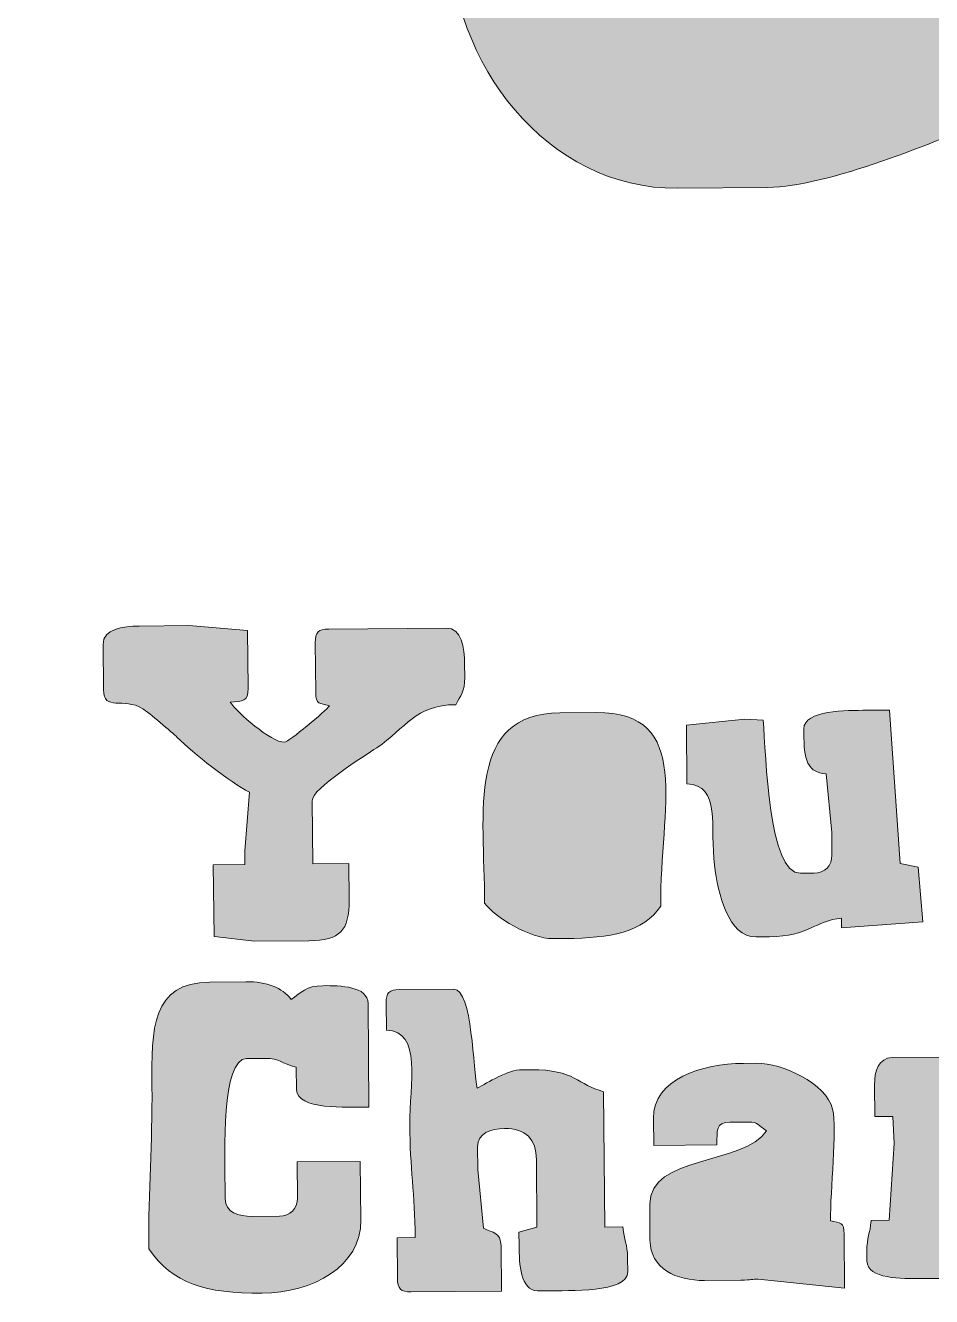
# Model space of a CAD drawing. Header units: inches. Extents: x -95 to 257, y 22 to 319.
# Drawn here: x 48.13 to 52.75, y 117.69 to 124.17 of the extents above; entities that cross this region are included whole.
import ezdxf

# ---------------------------------------------------------------- set-up
doc = ezdxf.new("R2010")
doc.units = ezdxf.units.IN
doc.header["$MEASUREMENT"] = 0
doc.layers.add('engrave', color=7, linetype='Continuous')

# ---------------------------------------------------------------- blocks, each defined once
blk = doc.blocks.new('block 12')
at = {"layer": 'engrave', "true_color": 0xffffff}
h = blk.add_hatch(color=7, dxfattribs=at)
edge = h.paths.add_edge_path()
edge.add_spline(control_points=[(53.9142, 134.7146), (53.9142, 134.7146), (53.8927, 134.5306), (53.8927, 134.5306), (53.8293, 134.5317), (52.9187, 134.9272), (52.7446, 134.9888), (52.3291, 135.1359), (51.9047, 135.2283), (51.3536, 135.2234), (50.9764, 135.2203), (50.6333, 135.0994), (50.4402, 134.9117), (50.2584, 134.7336), (50.0478, 134.4073), (50.0505, 134.0614), (50.0505, 134.0614), (50.0534, 133.7159), (50.0534, 133.7159), (50.0572, 133.2787), (50.2124, 132.7781), (50.3473, 132.4588), (50.4376, 132.2458), (50.4862, 132.1046), (50.5792, 131.9051), (50.636, 131.7818), (50.805, 131.4886), (50.8329, 131.3735), (50.5449, 131.3467), (49.368, 130.7607), (49.1541, 130.6036), (48.7522, 130.3097), (48.1282, 129.8539), (48.1338, 129.1859), (48.1338, 129.1859), (48.1349, 129.0708), (48.1349, 129.0708), (48.1368, 128.8355), (48.3872, 128.4276), (48.5147, 128.2964), (48.725, 128.08), (48.9047, 127.9371), (49.1629, 127.771), (49.5231, 127.5398), (50.3342, 127.1709), (50.8, 127.0668), (50.7914, 126.9549), (50.5315, 126.2007), (50.4719, 126.0188), (50.3737, 125.7191), (50.2856, 125.1924), (50.2889, 124.8051), (50.2889, 124.8051), (50.2901, 124.6439), (50.2901, 124.6439), (50.2958, 123.9738), (50.7897, 123.3358), (51.4525, 123.341), (51.4525, 123.341), (51.9131, 123.3451), (51.9131, 123.3451), (52.2192, 123.3475), (52.7887, 123.5842), (53.0267, 123.6886), (53.1821, 123.7568), (53.9579, 124.1647), (53.9914, 124.1637), (53.9914, 124.1637), (54.0336, 124.0489), (54.0336, 124.0489), (54.0336, 124.0489), (54.1138, 123.7916), (54.1138, 123.7916), (54.1138, 123.7916), (54.1431, 123.8012), (54.1431, 123.8012), (54.1455, 123.526), (54.71, 122.4886), (54.8561, 122.273), (55.0769, 121.9481), (55.6269, 121.3032), (56.1215, 121.3073), (56.1215, 121.3073), (56.3287, 121.309), (56.3287, 121.309), (57.356, 121.318), (58.1987, 123.1632), (58.4014, 124.0668), (58.6362, 124.0141), (59.0992, 123.7309), (59.4038, 123.6465), (59.6815, 123.5697), (60.2396, 123.3685), (60.5488, 123.3713), (60.5488, 123.3713), (60.9865, 123.3744), (60.9865, 123.3744), (61.2998, 123.3775), (61.614, 123.4932), (61.7842, 123.6403), (62.0991, 123.9132), (62.0145, 124.0017), (62.1971, 124.2832), (62.1971, 124.2832), (62.2201, 124.5595), (62.2201, 124.5595), (62.2201, 124.5595), (62.2169, 124.9509), (62.2169, 124.9509), (62.2139, 125.3036), (62.035, 125.8845), (61.934, 126.1498), (61.8758, 126.3027), (61.5282, 127.1195), (61.4386, 127.1554), (61.4386, 127.1554), (61.4381, 127.2243), (61.4381, 127.2243), (61.7613, 127.2542), (62.8273, 127.7969), (63.0759, 127.9657), (63.3517, 128.1531), (63.5086, 128.2702), (63.7363, 128.5041), (63.8657, 128.6368), (64.1398, 129.0633), (64.138, 129.2965), (64.138, 129.2965), (64.1368, 129.434), (64.1368, 129.434), (64.1308, 130.1636), (63.3736, 130.6728), (62.8883, 130.9515), (62.6325, 131.0986), (62.227, 131.2819), (61.9327, 131.3735), (61.8166, 131.4094), (60.9053, 131.6871), (60.8709, 131.7101), (60.8709, 131.7101), (60.7326, 131.7091), (60.7326, 131.7091), (60.7196, 131.7277), (60.6862, 131.7656), (60.686, 131.778), (60.6855, 131.8176), (60.9076, 132.2779), (60.9437, 132.3695), (61.0278, 132.5831), (61.0988, 132.8005), (61.1794, 133.0058), (61.2634, 133.2205), (61.4953, 134.1448), (61.4931, 134.4097), (61.4931, 134.4097), (61.4889, 134.9392), (61.4889, 134.9392), (61.4884, 134.9844), (61.3894, 135.3581), (61.3701, 135.3991), (61.3024, 135.5438), (61.2333, 135.6455), (61.1324, 135.7616), (60.9532, 135.9676), (60.6802, 136.1302), (60.3043, 136.1271), (60.3043, 136.1271), (59.9588, 136.124), (59.9588, 136.124), (59.6909, 136.1219), (59.4985, 136.0051), (59.2922, 136.0038), (59.2084, 135.9466), (58.7251, 135.7788), (58.584, 135.7178), (58.4242, 135.6486), (58.0567, 135.4043), (57.9157, 135.3702), (57.8399, 135.6837), (57.418, 136.3217), (57.2382, 136.5622), (57.032, 136.8382), (56.5488, 137.2936), (56.0805, 137.2895), (56.0805, 137.2895), (55.8273, 137.2874), (55.8273, 137.2874), (55.6379, 137.2857), (55.2276, 137.0035), (55.1102, 136.8957), (54.9327, 136.7331), (54.7408, 136.4788), (54.6101, 136.2687), (54.4664, 136.0375), (54.3326, 135.7809), (54.233, 135.5201), (54.1834, 135.3905), (53.9628, 134.789), (53.9142, 134.7146)], knot_values=[0, 0, 0, 0, 1, 1, 1, 2, 2, 2, 3, 3, 3, 4, 4, 4, 5, 5, 5, 6, 6, 6, 7, 7, 7, 8, 8, 8, 9, 9, 9, 10, 10, 10, 11, 11, 11, 12, 12, 12, 13, 13, 13, 14, 14, 14, 15, 15, 15, 16, 16, 16, 17, 17, 17, 18, 18, 18, 19, 19, 19, 20, 20, 20, 21, 21, 21, 22, 22, 22, 23, 23, 23, 24, 24, 24, 25, 25, 25, 26, 26, 26, 27, 27, 27, 28, 28, 28, 29, 29, 29, 30, 30, 30, 31, 31, 31, 32, 32, 32, 33, 33, 33, 34, 34, 34, 35, 35, 35, 36, 36, 36, 37, 37, 37, 38, 38, 38, 39, 39, 39, 40, 40, 40, 41, 41, 41, 42, 42, 42, 43, 43, 43, 44, 44, 44, 45, 45, 45, 46, 46, 46, 47, 47, 47, 48, 48, 48, 49, 49, 49, 50, 50, 50, 51, 51, 51, 52, 52, 52, 53, 53, 53, 54, 54, 54, 55, 55, 55, 56, 56, 56, 57, 57, 57, 58, 58, 58, 59, 59, 59, 60, 60, 60, 61, 61, 61, 62, 62, 62, 63, 63, 63, 64, 64, 64, 65, 65, 65, 66, 66, 66, 66], degree=3, periodic=1)
h = blk.add_hatch(color=7, dxfattribs=at)
edge = h.paths.add_edge_path()
edge.add_spline(control_points=[(48.5242, 121.0138), (48.5242, 121.0138), (48.5262, 120.7837), (48.5262, 120.7837), (48.5271, 120.6683), (48.6275, 120.7485), (48.7264, 120.6858), (48.7531, 120.6686), (48.8775, 120.5642), (48.9026, 120.5398), (48.9863, 120.4578), (49.1675, 120.312), (49.2709, 120.2597), (49.2709, 120.2597), (49.2471, 119.9603), (49.2471, 119.9603), (49.2471, 119.9603), (49.2475, 119.8914), (49.2475, 119.8914), (49.2475, 119.8914), (49.0862, 119.89), (49.0862, 119.89), (49.0862, 119.89), (49.0899, 119.5245), (49.0899, 119.5245), (49.0899, 119.5245), (49.2969, 119.5004), (49.2969, 119.5004), (49.2969, 119.5004), (49.5732, 119.5024), (49.5732, 119.5024), (49.7327, 119.5042), (49.7797, 119.5517), (49.7785, 119.7116), (49.7785, 119.7116), (49.777, 119.8955), (49.777, 119.8955), (49.777, 119.8955), (49.593, 119.8941), (49.593, 119.8941), (49.593, 119.8941), (49.5901, 120.2166), (49.5901, 120.2166), (49.5897, 120.2793), (49.8559, 120.4436), (49.9196, 120.4864), (50.0712, 120.5894), (50.1137, 120.7048), (50.323, 120.7065), (50.3466, 120.752), (50.3687, 120.7744), (50.368, 120.8446), (50.368, 120.8446), (50.3673, 120.9142), (50.3673, 120.9142), (50.3668, 120.9959), (50.3545, 121.0982), (50.2738, 121.0972), (50.2738, 121.0972), (49.675, 121.0924), (49.675, 121.0924), (49.6219, 121.092), (49.6061, 121.0762), (49.6064, 121.0228), (49.6064, 121.0228), (49.6085, 120.7695), (49.6085, 120.7695), (49.609, 120.7058), (49.6269, 120.7144), (49.6784, 120.7013), (49.6614, 120.6758), (49.4692, 120.515), (49.4495, 120.5146), (49.3811, 120.5143), (49.2078, 120.6665), (49.1717, 120.7199), (49.2366, 120.7258), (49.2635, 120.7199), (49.2631, 120.7899), (49.2631, 120.7899), (49.2604, 121.0855), (49.2604, 121.0855), (49.2604, 121.0855), (48.961, 121.1096), (48.961, 121.1096), (48.961, 121.1096), (48.7078, 121.1072), (48.7078, 121.1072), (48.6258, 121.1068), (48.5237, 121.0948), (48.5242, 121.0138)], knot_values=[0, 0, 0, 0, 1, 1, 1, 2, 2, 2, 3, 3, 3, 4, 4, 4, 5, 5, 5, 6, 6, 6, 7, 7, 7, 8, 8, 8, 9, 9, 9, 10, 10, 10, 11, 11, 11, 12, 12, 12, 13, 13, 13, 14, 14, 14, 15, 15, 15, 16, 16, 16, 17, 17, 17, 18, 18, 18, 19, 19, 19, 20, 20, 20, 21, 21, 21, 22, 22, 22, 23, 23, 23, 24, 24, 24, 25, 25, 25, 26, 26, 26, 27, 27, 27, 28, 28, 28, 29, 29, 29, 30, 30, 30, 30], degree=3, periodic=1)
h = blk.add_hatch(color=7, dxfattribs=at)
edge = h.paths.add_edge_path()
edge.add_spline(control_points=[(50.4698, 119.6947), (50.5185, 119.623), (50.7051, 119.5121), (50.8167, 119.5128), (50.8167, 119.5128), (50.8858, 119.5138), (50.8858, 119.5138), (51.1052, 119.5152), (51.2799, 119.5448), (51.3679, 119.6788), (51.3638, 120.1801), (51.5373, 120.6703), (51.0374, 120.6662), (51.0374, 120.6662), (50.8532, 120.6645), (50.8532, 120.6645), (50.3809, 120.661), (50.4657, 120.1715), (50.4698, 119.6947)], knot_values=[0, 0, 0, 0, 1, 1, 1, 2, 2, 2, 3, 3, 3, 4, 4, 4, 5, 5, 5, 6, 6, 6, 6], degree=3, periodic=1)
h = blk.add_hatch(color=7, dxfattribs=at)
edge = h.paths.add_edge_path()
edge.add_spline(control_points=[(52.0974, 120.5832), (52.0986, 120.4533), (52.0979, 120.3627), (52.2108, 120.353), (52.2108, 120.353), (52.2399, 120.055), (52.2399, 120.055), (52.2399, 120.055), (52.2407, 119.9396), (52.2407, 119.9396), (52.2414, 119.8859), (52.2035, 119.8469), (52.1496, 119.8466), (52.1496, 119.8466), (52.0804, 119.8463), (52.0804, 119.8463), (51.9141, 119.8445), (51.9062, 120.4474), (51.8897, 120.6276), (51.8897, 120.6276), (51.797, 120.6321), (51.797, 120.6321), (51.797, 120.6321), (51.4985, 120.6014), (51.4985, 120.6014), (51.4985, 120.6014), (51.5009, 120.302), (51.5009, 120.302), (51.6754, 120.2993), (51.6179, 120.0778), (51.6418, 119.8873), (51.6601, 119.7436), (51.7124, 119.5204), (51.853, 119.5217), (51.853, 119.5217), (51.9222, 119.5224), (51.9222, 119.5224), (52.1238, 119.5241), (52.1539, 119.6051), (52.2897, 119.6175), (52.2897, 119.6175), (52.2903, 119.5682), (52.2903, 119.5682), (52.2903, 119.5682), (52.7036, 119.5979), (52.7036, 119.5979), (52.7036, 119.5979), (52.6802, 119.8776), (52.6802, 119.8776), (52.6802, 119.8776), (52.5882, 119.8962), (52.5882, 119.8962), (52.5882, 119.8962), (52.5343, 120.6789), (52.5343, 120.6789), (52.5343, 120.6789), (52.4192, 120.6779), (52.4192, 120.6779), (52.3169, 120.6769), (52.0967, 120.6789), (52.0974, 120.5832)], knot_values=[0, 0, 0, 0, 1, 1, 1, 2, 2, 2, 3, 3, 3, 4, 4, 4, 5, 5, 5, 6, 6, 6, 7, 7, 7, 8, 8, 8, 9, 9, 9, 10, 10, 10, 11, 11, 11, 12, 12, 12, 13, 13, 13, 14, 14, 14, 15, 15, 15, 16, 16, 16, 17, 17, 17, 18, 18, 18, 19, 19, 19, 20, 20, 20, 20], degree=3, periodic=1)
h = blk.add_hatch(color=7, dxfattribs=at)
edge = h.paths.add_edge_path()
edge.add_spline(control_points=[(48.7572, 117.9301), (48.8776, 117.7534), (49.0466, 117.7027), (49.335, 117.7044), (49.5932, 117.7069), (49.8404, 117.8385), (49.8385, 118.0772), (49.8385, 118.0772), (49.8359, 118.3762), (49.8359, 118.3762), (49.8359, 118.3762), (49.5136, 118.3735), (49.5136, 118.3735), (49.5136, 118.3735), (49.515, 118.1895), (49.515, 118.1895), (49.5155, 118.1351), (49.4774, 118.0972), (49.4239, 118.0968), (49.4239, 118.0968), (49.2855, 118.0958), (49.2855, 118.0958), (49.2149, 118.0951), (49.147, 118.1158), (49.1465, 118.1864), (49.1465, 118.1864), (49.146, 118.256), (49.146, 118.256), (49.1448, 118.4103), (49.1267, 118.8999), (49.2559, 118.9013), (49.2559, 118.9013), (49.3477, 118.902), (49.3477, 118.902), (49.4314, 118.9026), (49.4289, 118.8758), (49.5095, 118.8575), (49.5095, 118.8575), (49.5103, 118.7418), (49.5103, 118.7418), (49.5114, 118.6401), (49.7666, 118.6525), (49.8796, 118.6532), (49.8796, 118.6532), (49.8752, 119.1827), (49.8752, 119.1827), (49.8743, 119.2702), (49.7346, 119.2737), (49.6442, 119.273), (49.5594, 119.2727), (49.5332, 119.2365), (49.4836, 119.2024), (49.4378, 119.264), (49.3594, 119.2937), (49.2526, 119.2933), (49.2526, 119.2933), (49.0682, 119.2913), (49.0682, 119.2913), (48.7703, 119.2885), (48.7708, 119.0542), (48.7734, 118.759), (48.776, 118.4603), (48.7546, 118.2377), (48.7572, 117.9301)], knot_values=[0, 0, 0, 0, 1, 1, 1, 2, 2, 2, 3, 3, 3, 4, 4, 4, 5, 5, 5, 6, 6, 6, 7, 7, 7, 8, 8, 8, 9, 9, 9, 10, 10, 10, 11, 11, 11, 12, 12, 12, 13, 13, 13, 14, 14, 14, 15, 15, 15, 16, 16, 16, 17, 17, 17, 18, 18, 18, 19, 19, 19, 20, 20, 20, 21, 21, 21, 21], degree=3, periodic=1)
h = blk.add_hatch(color=7, dxfattribs=at)
edge = h.paths.add_edge_path()
edge.add_spline(control_points=[(49.9673, 119.1834), (49.9673, 119.1834), (49.9685, 119.0456), (49.9685, 119.0456), (50.1537, 119.0425), (50.086, 118.769), (50.0876, 118.563), (50.0894, 118.3421), (50.1136, 118.2116), (50.1155, 117.9876), (50.1155, 117.9876), (50.0233, 117.9869), (50.0233, 117.9869), (50.0233, 117.9869), (50.025, 117.7795), (50.025, 117.7795), (50.0255, 117.7265), (50.0417, 117.7106), (50.0946, 117.711), (50.0946, 117.711), (50.5552, 117.7148), (50.5552, 117.7148), (50.5552, 117.7148), (50.5533, 117.9449), (50.5533, 117.9449), (50.5528, 118.0169), (50.5115, 118.0097), (50.4641, 118.0366), (50.4641, 118.0366), (50.435, 118.3352), (50.435, 118.3352), (50.435, 118.3352), (50.434, 118.4503), (50.434, 118.4503), (50.4333, 118.5213), (50.5008, 118.5433), (50.5716, 118.544), (50.6787, 118.545), (50.7332, 118.4916), (50.734, 118.3842), (50.734, 118.3842), (50.7357, 118.0414), (50.7357, 118.0414), (50.7357, 118.0414), (50.6448, 118.0148), (50.6448, 118.0148), (50.6448, 118.0148), (50.6455, 117.9456), (50.6455, 117.9456), (50.6462, 117.8557), (50.6522, 117.7155), (50.7394, 117.7165), (50.7394, 117.7165), (50.7854, 117.7168), (50.7854, 117.7168), (50.8982, 117.7175), (51.2001, 117.7058), (51.1993, 117.8123), (51.1993, 117.8123), (51.1988, 117.8812), (51.1988, 117.8812), (51.1981, 117.9608), (51.1809, 117.9704), (51.1745, 118.0421), (51.1745, 118.0421), (51.0823, 118.041), (51.0823, 118.041), (51.0823, 118.041), (51.0765, 118.7321), (51.0765, 118.7321), (50.9442, 118.7666), (50.9306, 118.8461), (50.707, 118.8444), (50.707, 118.8444), (50.661, 118.8441), (50.661, 118.8441), (50.5874, 118.8437), (50.486, 118.7793), (50.4314, 118.7497), (50.4112, 118.8344), (50.4081, 119.2568), (50.312, 119.2554), (50.312, 119.2554), (50.0357, 119.2534), (50.0357, 119.2534), (49.9828, 119.253), (49.967, 119.2368), (49.9673, 119.1834)], knot_values=[0, 0, 0, 0, 1, 1, 1, 2, 2, 2, 3, 3, 3, 4, 4, 4, 5, 5, 5, 6, 6, 6, 7, 7, 7, 8, 8, 8, 9, 9, 9, 10, 10, 10, 11, 11, 11, 12, 12, 12, 13, 13, 13, 14, 14, 14, 15, 15, 15, 16, 16, 16, 17, 17, 17, 18, 18, 18, 19, 19, 19, 20, 20, 20, 21, 21, 21, 22, 22, 22, 23, 23, 23, 24, 24, 24, 25, 25, 25, 26, 26, 26, 27, 27, 27, 28, 28, 28, 29, 29, 29, 29], degree=3, periodic=1)
h = blk.add_hatch(color=7, dxfattribs=at)
edge = h.paths.add_edge_path()
edge.add_spline(control_points=[(51.3307, 118.596), (51.3307, 118.596), (51.3319, 118.4579), (51.3319, 118.4579), (51.3319, 118.4579), (51.6544, 118.4606), (51.6544, 118.4606), (51.6556, 118.5347), (51.6459, 118.5757), (51.7226, 118.5767), (51.7226, 118.5767), (51.8148, 118.5774), (51.8148, 118.5774), (51.8663, 118.5778), (51.8656, 118.5595), (51.9071, 118.532), (51.7932, 118.3587), (51.3095, 118.4069), (51.3116, 118.1582), (51.3116, 118.1582), (51.313, 117.9745), (51.313, 117.9745), (51.3144, 117.8285), (51.4465, 117.7682), (51.5912, 117.7692), (51.5912, 117.7692), (51.7755, 117.7709), (51.7755, 117.7709), (51.8344, 117.7713), (51.8311, 117.7771), (51.8654, 117.7751), (51.8654, 117.7751), (52.3053, 117.7296), (52.3053, 117.7296), (52.3053, 117.7296), (52.3029, 118.0059), (52.3029, 118.0059), (52.3024, 118.0693), (52.2848, 118.0607), (52.2333, 118.0738), (52.2321, 118.2278), (52.2678, 118.5406), (52.2442, 118.6425), (52.2125, 118.7762), (51.9841, 118.8782), (51.8582, 118.8775), (51.8582, 118.8775), (51.7891, 118.8765), (51.7891, 118.8765), (51.5764, 118.8747), (51.3293, 118.7976), (51.3307, 118.596)], knot_values=[0, 0, 0, 0, 1, 1, 1, 2, 2, 2, 3, 3, 3, 4, 4, 4, 5, 5, 5, 6, 6, 6, 7, 7, 7, 8, 8, 8, 9, 9, 9, 10, 10, 10, 11, 11, 11, 12, 12, 12, 13, 13, 13, 14, 14, 14, 15, 15, 15, 16, 16, 16, 17, 17, 17, 17], degree=3, periodic=1)
h = blk.add_hatch(color=7, dxfattribs=at)
edge = h.paths.add_edge_path()
edge.add_spline(control_points=[(52.458, 118.7669), (52.458, 118.7669), (52.4593, 118.6053), (52.4593, 118.6053), (52.4593, 118.6053), (52.5515, 118.606), (52.5515, 118.606), (52.5515, 118.606), (52.558, 118.4675), (52.558, 118.4675), (52.558, 118.4675), (52.5327, 118.0765), (52.5327, 118.0765), (52.5327, 118.0765), (52.4406, 118.0755), (52.4406, 118.0755), (52.4354, 118.0035), (52.4183, 117.9938), (52.419, 117.9142), (52.419, 117.9142), (52.4194, 117.8681), (52.4194, 117.8681), (52.4202, 117.7764), (52.5994, 117.7778), (52.6965, 117.7785), (52.6965, 117.7785), (52.8807, 117.7799), (52.8807, 117.7799), (52.9346, 117.7806), (52.9725, 117.8188), (52.972, 117.8726), (52.972, 117.8726), (52.9704, 118.0572), (52.9704, 118.0572), (52.8969, 118.0583), (52.8555, 118.049), (52.8548, 118.1254), (52.8548, 118.1254), (52.8524, 118.4017), (52.8524, 118.4017), (52.8519, 118.4858), (52.9143, 118.5864), (52.989, 118.5874), (52.989, 118.5874), (53.035, 118.5874), (53.035, 118.5874), (53.106, 118.5881), (53.1733, 118.5674), (53.174, 118.4965), (53.174, 118.4965), (53.1778, 118.0589), (53.1778, 118.0589), (53.1778, 118.0589), (53.0626, 118.0579), (53.0626, 118.0579), (53.0626, 118.0579), (53.0686, 117.9652), (53.0686, 117.9652), (53.0686, 117.9652), (53.0419, 117.7582), (53.0419, 117.7582), (53.0419, 117.7582), (53.18, 117.7596), (53.18, 117.7596), (53.3175, 117.7606), (53.5955, 117.6869), (53.5945, 117.8088), (53.5945, 117.8088), (53.5933, 117.9242), (53.5933, 117.9242), (53.5929, 117.9863), (53.5819, 117.9876), (53.5693, 118.039), (53.5693, 118.039), (53.5003, 118.0383), (53.5003, 118.0383), (53.5003, 118.0383), (53.4953, 118.637), (53.4953, 118.637), (53.4944, 118.7531), (53.3788, 118.8668), (53.2631, 118.8658), (53.2631, 118.8658), (53.0558, 118.8637), (53.0558, 118.8637), (52.9721, 118.8634), (52.9754, 118.8358), (52.8979, 118.8176), (52.8979, 118.8176), (52.8712, 118.9085), (52.8712, 118.9085), (52.8712, 118.9085), (52.5487, 118.9057), (52.5487, 118.9057), (52.4779, 118.9051), (52.4573, 118.8375), (52.458, 118.7669)], knot_values=[0, 0, 0, 0, 1, 1, 1, 2, 2, 2, 3, 3, 3, 4, 4, 4, 5, 5, 5, 6, 6, 6, 7, 7, 7, 8, 8, 8, 9, 9, 9, 10, 10, 10, 11, 11, 11, 12, 12, 12, 13, 13, 13, 14, 14, 14, 15, 15, 15, 16, 16, 16, 17, 17, 17, 18, 18, 18, 19, 19, 19, 20, 20, 20, 21, 21, 21, 22, 22, 22, 23, 23, 23, 24, 24, 24, 25, 25, 25, 26, 26, 26, 27, 27, 27, 28, 28, 28, 29, 29, 29, 30, 30, 30, 31, 31, 31, 32, 32, 32, 32], degree=3, periodic=1)
at = {"layer": 'engrave', "lineweight": 0}
for points, knots in [([(53.9142, 134.7146), (53.9142, 134.7146), (53.8927, 134.5306), (53.8927, 134.5306), (53.8293, 134.5317), (52.9187, 134.9272), (52.7446, 134.9888), (52.3291, 135.1359), (51.9047, 135.2283), (51.3536, 135.2234), (50.9764, 135.2203), (50.6333, 135.0994), (50.4402, 134.9117), (50.2584, 134.7336), (50.0478, 134.4073), (50.0505, 134.0614), (50.0505, 134.0614), (50.0534, 133.7159), (50.0534, 133.7159), (50.0572, 133.2787), (50.2124, 132.7781), (50.3473, 132.4588), (50.4376, 132.2458), (50.4862, 132.1046), (50.5792, 131.9051), (50.636, 131.7818), (50.805, 131.4886), (50.8329, 131.3735), (50.5449, 131.3467), (49.368, 130.7607), (49.1541, 130.6036), (48.7522, 130.3097), (48.1282, 129.8539), (48.1338, 129.1859), (48.1338, 129.1859), (48.1349, 129.0708), (48.1349, 129.0708), (48.1368, 128.8355), (48.3872, 128.4276), (48.5147, 128.2964), (48.725, 128.08), (48.9047, 127.9371), (49.1629, 127.771), (49.5231, 127.5398), (50.3342, 127.1709), (50.8, 127.0668), (50.7914, 126.9549), (50.5315, 126.2007), (50.4719, 126.0188), (50.3737, 125.7191), (50.2856, 125.1924), (50.2889, 124.8051), (50.2889, 124.8051), (50.2901, 124.6439), (50.2901, 124.6439), (50.2958, 123.9738), (50.7897, 123.3358), (51.4525, 123.341), (51.4525, 123.341), (51.9131, 123.3451), (51.9131, 123.3451), (52.2192, 123.3475), (52.7887, 123.5842), (53.0267, 123.6886), (53.1821, 123.7568), (53.9579, 124.1647), (53.9914, 124.1637), (53.9914, 124.1637), (54.0336, 124.0489), (54.0336, 124.0489), (54.0336, 124.0489), (54.1138, 123.7916), (54.1138, 123.7916), (54.1138, 123.7916), (54.1431, 123.8012), (54.1431, 123.8012), (54.1455, 123.526), (54.71, 122.4886), (54.8561, 122.273), (55.0769, 121.9481), (55.6269, 121.3032), (56.1215, 121.3073), (56.1215, 121.3073), (56.3287, 121.309), (56.3287, 121.309), (57.356, 121.318), (58.1987, 123.1632), (58.4014, 124.0668), (58.6362, 124.0141), (59.0992, 123.7309), (59.4038, 123.6465), (59.6815, 123.5697), (60.2396, 123.3685), (60.5488, 123.3713), (60.5488, 123.3713), (60.9865, 123.3744), (60.9865, 123.3744), (61.2998, 123.3775), (61.614, 123.4932), (61.7842, 123.6403), (62.0991, 123.9132), (62.0145, 124.0017), (62.1971, 124.2832), (62.1971, 124.2832), (62.2201, 124.5595), (62.2201, 124.5595), (62.2201, 124.5595), (62.2169, 124.9509), (62.2169, 124.9509), (62.2139, 125.3036), (62.035, 125.8845), (61.934, 126.1498), (61.8758, 126.3027), (61.5282, 127.1195), (61.4386, 127.1554), (61.4386, 127.1554), (61.4381, 127.2243), (61.4381, 127.2243), (61.7613, 127.2542), (62.8273, 127.7969), (63.0759, 127.9657), (63.3517, 128.1531), (63.5086, 128.2702), (63.7363, 128.5041), (63.8657, 128.6368), (64.1398, 129.0633), (64.138, 129.2965), (64.138, 129.2965), (64.1368, 129.434), (64.1368, 129.434), (64.1308, 130.1636), (63.3736, 130.6728), (62.8883, 130.9515), (62.6325, 131.0986), (62.227, 131.2819), (61.9327, 131.3735), (61.8166, 131.4094), (60.9053, 131.6871), (60.8709, 131.7101), (60.8709, 131.7101), (60.7326, 131.7091), (60.7326, 131.7091), (60.7196, 131.7277), (60.6862, 131.7656), (60.686, 131.778), (60.6855, 131.8176), (60.9076, 132.2779), (60.9437, 132.3695), (61.0278, 132.5831), (61.0988, 132.8005), (61.1794, 133.0058), (61.2634, 133.2205), (61.4953, 134.1448), (61.4931, 134.4097), (61.4931, 134.4097), (61.4889, 134.9392), (61.4889, 134.9392), (61.4884, 134.9844), (61.3894, 135.3581), (61.3701, 135.3991), (61.3024, 135.5438), (61.2333, 135.6455), (61.1324, 135.7616), (60.9532, 135.9676), (60.6802, 136.1302), (60.3043, 136.1271), (60.3043, 136.1271), (59.9588, 136.124), (59.9588, 136.124), (59.6909, 136.1219), (59.4985, 136.0051), (59.2922, 136.0038), (59.2084, 135.9466), (58.7251, 135.7788), (58.584, 135.7178), (58.4242, 135.6486), (58.0567, 135.4043), (57.9157, 135.3702), (57.8399, 135.6837), (57.418, 136.3217), (57.2382, 136.5622), (57.032, 136.8382), (56.5488, 137.2936), (56.0805, 137.2895), (56.0805, 137.2895), (55.8273, 137.2874), (55.8273, 137.2874), (55.6379, 137.2857), (55.2276, 137.0035), (55.1102, 136.8957), (54.9327, 136.7331), (54.7408, 136.4788), (54.6101, 136.2687), (54.4664, 136.0375), (54.3326, 135.7809), (54.233, 135.5201), (54.1834, 135.3905), (53.9628, 134.789), (53.9142, 134.7146)], [0, 0, 0, 0, 1, 1, 1, 2, 2, 2, 3, 3, 3, 4, 4, 4, 5, 5, 5, 6, 6, 6, 7, 7, 7, 8, 8, 8, 9, 9, 9, 10, 10, 10, 11, 11, 11, 12, 12, 12, 13, 13, 13, 14, 14, 14, 15, 15, 15, 16, 16, 16, 17, 17, 17, 18, 18, 18, 19, 19, 19, 20, 20, 20, 21, 21, 21, 22, 22, 22, 23, 23, 23, 24, 24, 24, 25, 25, 25, 26, 26, 26, 27, 27, 27, 28, 28, 28, 29, 29, 29, 30, 30, 30, 31, 31, 31, 32, 32, 32, 33, 33, 33, 34, 34, 34, 35, 35, 35, 36, 36, 36, 37, 37, 37, 38, 38, 38, 39, 39, 39, 40, 40, 40, 41, 41, 41, 42, 42, 42, 43, 43, 43, 44, 44, 44, 45, 45, 45, 46, 46, 46, 47, 47, 47, 48, 48, 48, 49, 49, 49, 50, 50, 50, 51, 51, 51, 52, 52, 52, 53, 53, 53, 54, 54, 54, 55, 55, 55, 56, 56, 56, 57, 57, 57, 58, 58, 58, 59, 59, 59, 60, 60, 60, 61, 61, 61, 62, 62, 62, 63, 63, 63, 64, 64, 64, 65, 65, 65, 66, 66, 66, 66]), ([(48.5242, 121.0138), (48.5242, 121.0138), (48.5262, 120.7837), (48.5262, 120.7837), (48.5271, 120.6683), (48.6275, 120.7485), (48.7264, 120.6858), (48.7531, 120.6686), (48.8775, 120.5642), (48.9026, 120.5398), (48.9863, 120.4578), (49.1675, 120.312), (49.2709, 120.2597), (49.2709, 120.2597), (49.2471, 119.9603), (49.2471, 119.9603), (49.2471, 119.9603), (49.2475, 119.8914), (49.2475, 119.8914), (49.2475, 119.8914), (49.0862, 119.89), (49.0862, 119.89), (49.0862, 119.89), (49.0899, 119.5245), (49.0899, 119.5245), (49.0899, 119.5245), (49.2969, 119.5004), (49.2969, 119.5004), (49.2969, 119.5004), (49.5732, 119.5024), (49.5732, 119.5024), (49.7327, 119.5042), (49.7797, 119.5517), (49.7785, 119.7116), (49.7785, 119.7116), (49.777, 119.8955), (49.777, 119.8955), (49.777, 119.8955), (49.593, 119.8941), (49.593, 119.8941), (49.593, 119.8941), (49.5901, 120.2166), (49.5901, 120.2166), (49.5897, 120.2793), (49.8559, 120.4436), (49.9196, 120.4864), (50.0712, 120.5894), (50.1137, 120.7048), (50.323, 120.7065), (50.3466, 120.752), (50.3687, 120.7744), (50.368, 120.8446), (50.368, 120.8446), (50.3673, 120.9142), (50.3673, 120.9142), (50.3668, 120.9959), (50.3545, 121.0982), (50.2738, 121.0972), (50.2738, 121.0972), (49.675, 121.0924), (49.675, 121.0924), (49.6219, 121.092), (49.6061, 121.0762), (49.6064, 121.0228), (49.6064, 121.0228), (49.6085, 120.7695), (49.6085, 120.7695), (49.609, 120.7058), (49.6269, 120.7144), (49.6784, 120.7013), (49.6614, 120.6758), (49.4692, 120.515), (49.4495, 120.5146), (49.3811, 120.5143), (49.2078, 120.6665), (49.1717, 120.7199), (49.2366, 120.7258), (49.2635, 120.7199), (49.2631, 120.7899), (49.2631, 120.7899), (49.2604, 121.0855), (49.2604, 121.0855), (49.2604, 121.0855), (48.961, 121.1096), (48.961, 121.1096), (48.961, 121.1096), (48.7078, 121.1072), (48.7078, 121.1072), (48.6258, 121.1068), (48.5237, 121.0948), (48.5242, 121.0138)], [0, 0, 0, 0, 1, 1, 1, 2, 2, 2, 3, 3, 3, 4, 4, 4, 5, 5, 5, 6, 6, 6, 7, 7, 7, 8, 8, 8, 9, 9, 9, 10, 10, 10, 11, 11, 11, 12, 12, 12, 13, 13, 13, 14, 14, 14, 15, 15, 15, 16, 16, 16, 17, 17, 17, 18, 18, 18, 19, 19, 19, 20, 20, 20, 21, 21, 21, 22, 22, 22, 23, 23, 23, 24, 24, 24, 25, 25, 25, 26, 26, 26, 27, 27, 27, 28, 28, 28, 29, 29, 29, 30, 30, 30, 30]), ([(50.4698, 119.6947), (50.5185, 119.623), (50.7051, 119.5121), (50.8167, 119.5128), (50.8167, 119.5128), (50.8858, 119.5138), (50.8858, 119.5138), (51.1052, 119.5152), (51.2799, 119.5448), (51.3679, 119.6788), (51.3638, 120.1801), (51.5373, 120.6703), (51.0374, 120.6662), (51.0374, 120.6662), (50.8532, 120.6645), (50.8532, 120.6645), (50.3809, 120.661), (50.4657, 120.1715), (50.4698, 119.6947)], [0, 0, 0, 0, 1, 1, 1, 2, 2, 2, 3, 3, 3, 4, 4, 4, 5, 5, 5, 6, 6, 6, 6]), ([(52.0974, 120.5832), (52.0986, 120.4533), (52.0979, 120.3627), (52.2108, 120.353), (52.2108, 120.353), (52.2399, 120.055), (52.2399, 120.055), (52.2399, 120.055), (52.2407, 119.9396), (52.2407, 119.9396), (52.2414, 119.8859), (52.2035, 119.8469), (52.1496, 119.8466), (52.1496, 119.8466), (52.0804, 119.8463), (52.0804, 119.8463), (51.9141, 119.8445), (51.9062, 120.4474), (51.8897, 120.6276), (51.8897, 120.6276), (51.797, 120.6321), (51.797, 120.6321), (51.797, 120.6321), (51.4985, 120.6014), (51.4985, 120.6014), (51.4985, 120.6014), (51.5009, 120.302), (51.5009, 120.302), (51.6754, 120.2993), (51.6179, 120.0778), (51.6418, 119.8873), (51.6601, 119.7436), (51.7124, 119.5204), (51.853, 119.5217), (51.853, 119.5217), (51.9222, 119.5224), (51.9222, 119.5224), (52.1238, 119.5241), (52.1539, 119.6051), (52.2897, 119.6175), (52.2897, 119.6175), (52.2903, 119.5682), (52.2903, 119.5682), (52.2903, 119.5682), (52.7036, 119.5979), (52.7036, 119.5979), (52.7036, 119.5979), (52.6802, 119.8776), (52.6802, 119.8776), (52.6802, 119.8776), (52.5882, 119.8962), (52.5882, 119.8962), (52.5882, 119.8962), (52.5343, 120.6789), (52.5343, 120.6789), (52.5343, 120.6789), (52.4192, 120.6779), (52.4192, 120.6779), (52.3169, 120.6769), (52.0967, 120.6789), (52.0974, 120.5832)], [0, 0, 0, 0, 1, 1, 1, 2, 2, 2, 3, 3, 3, 4, 4, 4, 5, 5, 5, 6, 6, 6, 7, 7, 7, 8, 8, 8, 9, 9, 9, 10, 10, 10, 11, 11, 11, 12, 12, 12, 13, 13, 13, 14, 14, 14, 15, 15, 15, 16, 16, 16, 17, 17, 17, 18, 18, 18, 19, 19, 19, 20, 20, 20, 20]), ([(48.7572, 117.9301), (48.8776, 117.7534), (49.0466, 117.7027), (49.335, 117.7044), (49.5932, 117.7069), (49.8404, 117.8385), (49.8385, 118.0772), (49.8385, 118.0772), (49.8359, 118.3762), (49.8359, 118.3762), (49.8359, 118.3762), (49.5136, 118.3735), (49.5136, 118.3735), (49.5136, 118.3735), (49.515, 118.1895), (49.515, 118.1895), (49.5155, 118.1351), (49.4774, 118.0972), (49.4239, 118.0968), (49.4239, 118.0968), (49.2855, 118.0958), (49.2855, 118.0958), (49.2149, 118.0951), (49.147, 118.1158), (49.1465, 118.1864), (49.1465, 118.1864), (49.146, 118.256), (49.146, 118.256), (49.1448, 118.4103), (49.1267, 118.8999), (49.2559, 118.9013), (49.2559, 118.9013), (49.3477, 118.902), (49.3477, 118.902), (49.4314, 118.9026), (49.4289, 118.8758), (49.5095, 118.8575), (49.5095, 118.8575), (49.5103, 118.7418), (49.5103, 118.7418), (49.5114, 118.6401), (49.7666, 118.6525), (49.8796, 118.6532), (49.8796, 118.6532), (49.8752, 119.1827), (49.8752, 119.1827), (49.8743, 119.2702), (49.7346, 119.2737), (49.6442, 119.273), (49.5594, 119.2727), (49.5332, 119.2365), (49.4836, 119.2024), (49.4378, 119.264), (49.3594, 119.2937), (49.2526, 119.2933), (49.2526, 119.2933), (49.0682, 119.2913), (49.0682, 119.2913), (48.7703, 119.2885), (48.7708, 119.0542), (48.7734, 118.759), (48.776, 118.4603), (48.7546, 118.2377), (48.7572, 117.9301)], [0, 0, 0, 0, 1, 1, 1, 2, 2, 2, 3, 3, 3, 4, 4, 4, 5, 5, 5, 6, 6, 6, 7, 7, 7, 8, 8, 8, 9, 9, 9, 10, 10, 10, 11, 11, 11, 12, 12, 12, 13, 13, 13, 14, 14, 14, 15, 15, 15, 16, 16, 16, 17, 17, 17, 18, 18, 18, 19, 19, 19, 20, 20, 20, 21, 21, 21, 21]), ([(49.9673, 119.1834), (49.9673, 119.1834), (49.9685, 119.0456), (49.9685, 119.0456), (50.1537, 119.0425), (50.086, 118.769), (50.0876, 118.563), (50.0894, 118.3421), (50.1136, 118.2116), (50.1155, 117.9876), (50.1155, 117.9876), (50.0233, 117.9869), (50.0233, 117.9869), (50.0233, 117.9869), (50.025, 117.7795), (50.025, 117.7795), (50.0255, 117.7265), (50.0417, 117.7106), (50.0946, 117.711), (50.0946, 117.711), (50.5552, 117.7148), (50.5552, 117.7148), (50.5552, 117.7148), (50.5533, 117.9449), (50.5533, 117.9449), (50.5528, 118.0169), (50.5115, 118.0097), (50.4641, 118.0366), (50.4641, 118.0366), (50.435, 118.3352), (50.435, 118.3352), (50.435, 118.3352), (50.434, 118.4503), (50.434, 118.4503), (50.4333, 118.5213), (50.5008, 118.5433), (50.5716, 118.544), (50.6787, 118.545), (50.7332, 118.4916), (50.734, 118.3842), (50.734, 118.3842), (50.7357, 118.0414), (50.7357, 118.0414), (50.7357, 118.0414), (50.6448, 118.0148), (50.6448, 118.0148), (50.6448, 118.0148), (50.6455, 117.9456), (50.6455, 117.9456), (50.6462, 117.8557), (50.6522, 117.7155), (50.7394, 117.7165), (50.7394, 117.7165), (50.7854, 117.7168), (50.7854, 117.7168), (50.8982, 117.7175), (51.2001, 117.7058), (51.1993, 117.8123), (51.1993, 117.8123), (51.1988, 117.8812), (51.1988, 117.8812), (51.1981, 117.9608), (51.1809, 117.9704), (51.1745, 118.0421), (51.1745, 118.0421), (51.0823, 118.041), (51.0823, 118.041), (51.0823, 118.041), (51.0765, 118.7321), (51.0765, 118.7321), (50.9442, 118.7666), (50.9306, 118.8461), (50.707, 118.8444), (50.707, 118.8444), (50.661, 118.8441), (50.661, 118.8441), (50.5874, 118.8437), (50.486, 118.7793), (50.4314, 118.7497), (50.4112, 118.8344), (50.4081, 119.2568), (50.312, 119.2554), (50.312, 119.2554), (50.0357, 119.2534), (50.0357, 119.2534), (49.9828, 119.253), (49.967, 119.2368), (49.9673, 119.1834)], [0, 0, 0, 0, 1, 1, 1, 2, 2, 2, 3, 3, 3, 4, 4, 4, 5, 5, 5, 6, 6, 6, 7, 7, 7, 8, 8, 8, 9, 9, 9, 10, 10, 10, 11, 11, 11, 12, 12, 12, 13, 13, 13, 14, 14, 14, 15, 15, 15, 16, 16, 16, 17, 17, 17, 18, 18, 18, 19, 19, 19, 20, 20, 20, 21, 21, 21, 22, 22, 22, 23, 23, 23, 24, 24, 24, 25, 25, 25, 26, 26, 26, 27, 27, 27, 28, 28, 28, 29, 29, 29, 29]), ([(51.3307, 118.596), (51.3307, 118.596), (51.3319, 118.4579), (51.3319, 118.4579), (51.3319, 118.4579), (51.6544, 118.4606), (51.6544, 118.4606), (51.6556, 118.5347), (51.6459, 118.5757), (51.7226, 118.5767), (51.7226, 118.5767), (51.8148, 118.5774), (51.8148, 118.5774), (51.8663, 118.5778), (51.8656, 118.5595), (51.9071, 118.532), (51.7932, 118.3587), (51.3095, 118.4069), (51.3116, 118.1582), (51.3116, 118.1582), (51.313, 117.9745), (51.313, 117.9745), (51.3144, 117.8285), (51.4465, 117.7682), (51.5912, 117.7692), (51.5912, 117.7692), (51.7755, 117.7709), (51.7755, 117.7709), (51.8344, 117.7713), (51.8311, 117.7771), (51.8654, 117.7751), (51.8654, 117.7751), (52.3053, 117.7296), (52.3053, 117.7296), (52.3053, 117.7296), (52.3029, 118.0059), (52.3029, 118.0059), (52.3024, 118.0693), (52.2848, 118.0607), (52.2333, 118.0738), (52.2321, 118.2278), (52.2678, 118.5406), (52.2442, 118.6425), (52.2125, 118.7762), (51.9841, 118.8782), (51.8582, 118.8775), (51.8582, 118.8775), (51.7891, 118.8765), (51.7891, 118.8765), (51.5764, 118.8747), (51.3293, 118.7976), (51.3307, 118.596)], [0, 0, 0, 0, 1, 1, 1, 2, 2, 2, 3, 3, 3, 4, 4, 4, 5, 5, 5, 6, 6, 6, 7, 7, 7, 8, 8, 8, 9, 9, 9, 10, 10, 10, 11, 11, 11, 12, 12, 12, 13, 13, 13, 14, 14, 14, 15, 15, 15, 16, 16, 16, 17, 17, 17, 17]), ([(52.458, 118.7669), (52.458, 118.7669), (52.4593, 118.6053), (52.4593, 118.6053), (52.4593, 118.6053), (52.5515, 118.606), (52.5515, 118.606), (52.5515, 118.606), (52.558, 118.4675), (52.558, 118.4675), (52.558, 118.4675), (52.5327, 118.0765), (52.5327, 118.0765), (52.5327, 118.0765), (52.4406, 118.0755), (52.4406, 118.0755), (52.4354, 118.0035), (52.4183, 117.9938), (52.419, 117.9142), (52.419, 117.9142), (52.4194, 117.8681), (52.4194, 117.8681), (52.4202, 117.7764), (52.5994, 117.7778), (52.6965, 117.7785), (52.6965, 117.7785), (52.8807, 117.7799), (52.8807, 117.7799), (52.9346, 117.7806), (52.9725, 117.8188), (52.972, 117.8726), (52.972, 117.8726), (52.9704, 118.0572), (52.9704, 118.0572), (52.8969, 118.0583), (52.8555, 118.049), (52.8548, 118.1254), (52.8548, 118.1254), (52.8524, 118.4017), (52.8524, 118.4017), (52.8519, 118.4858), (52.9143, 118.5864), (52.989, 118.5874), (52.989, 118.5874), (53.035, 118.5874), (53.035, 118.5874), (53.106, 118.5881), (53.1733, 118.5674), (53.174, 118.4965), (53.174, 118.4965), (53.1778, 118.0589), (53.1778, 118.0589), (53.1778, 118.0589), (53.0626, 118.0579), (53.0626, 118.0579), (53.0626, 118.0579), (53.0686, 117.9652), (53.0686, 117.9652), (53.0686, 117.9652), (53.0419, 117.7582), (53.0419, 117.7582), (53.0419, 117.7582), (53.18, 117.7596), (53.18, 117.7596), (53.3175, 117.7606), (53.5955, 117.6869), (53.5945, 117.8088), (53.5945, 117.8088), (53.5933, 117.9242), (53.5933, 117.9242), (53.5929, 117.9863), (53.5819, 117.9876), (53.5693, 118.039), (53.5693, 118.039), (53.5003, 118.0383), (53.5003, 118.0383), (53.5003, 118.0383), (53.4953, 118.637), (53.4953, 118.637), (53.4944, 118.7531), (53.3788, 118.8668), (53.2631, 118.8658), (53.2631, 118.8658), (53.0558, 118.8637), (53.0558, 118.8637), (52.9721, 118.8634), (52.9754, 118.8358), (52.8979, 118.8176), (52.8979, 118.8176), (52.8712, 118.9085), (52.8712, 118.9085), (52.8712, 118.9085), (52.5487, 118.9057), (52.5487, 118.9057), (52.4779, 118.9051), (52.4573, 118.8375), (52.458, 118.7669)], [0, 0, 0, 0, 1, 1, 1, 2, 2, 2, 3, 3, 3, 4, 4, 4, 5, 5, 5, 6, 6, 6, 7, 7, 7, 8, 8, 8, 9, 9, 9, 10, 10, 10, 11, 11, 11, 12, 12, 12, 13, 13, 13, 14, 14, 14, 15, 15, 15, 16, 16, 16, 17, 17, 17, 18, 18, 18, 19, 19, 19, 20, 20, 20, 21, 21, 21, 22, 22, 22, 23, 23, 23, 24, 24, 24, 25, 25, 25, 26, 26, 26, 27, 27, 27, 28, 28, 28, 29, 29, 29, 30, 30, 30, 31, 31, 31, 32, 32, 32, 32])]:
    blk.add_open_spline(points, degree=3, knots=knots, dxfattribs=at)

msp = doc.modelspace()

# ---------------------------------------------------------------- block references
at = {"layer": 'engrave'}
msp.add_blockref('block 12', (0, 0), dxfattribs=at)

doc.saveas('drawing.dxf')
